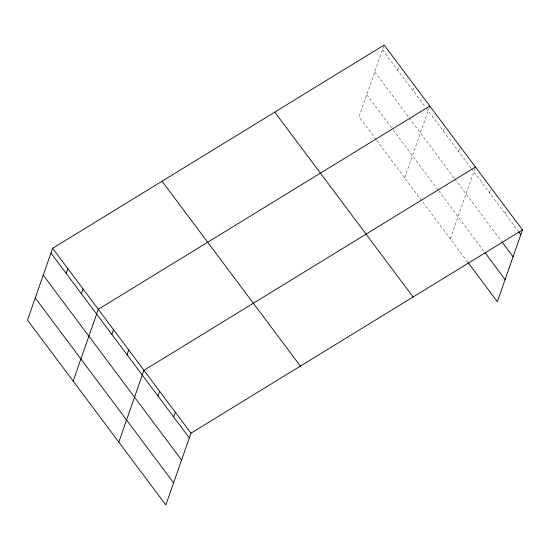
<?xml version="1.0" encoding="UTF-8"?>
<svg xmlns="http://www.w3.org/2000/svg" width="550" height="550" viewBox="0 0 550 550"><rect width="100%" height="100%" fill="white"/><g stroke="black" fill="none" stroke-linecap="round" stroke-linejoin="round"><path stroke-width="0.41" stroke-dasharray="2.75 2.06" d="M383.879 45.829L359.013 116.827L376.262 139.872M397.712 70.118L399.376 65.374M412.926 90.454L414.59 85.711M404.669 177.829L429.811 106.04M443.362 131.12L445.026 126.376M458.583 151.456L460.247 146.713M450.326 238.831L475.461 167.049M489.479 192.741L491.143 187.997M505.161 213.696L506.818 208.952M382.491 49.782L425.611 107.394M426.119 108.075L470.759 167.722M471.268 168.403L518.313 231.268M374.743 71.906L408.732 117.322M409.241 117.996L454.389 178.324M454.891 179.004L501.456 241.223M366.761 94.703L392.631 129.271M393.14 129.944L438.288 190.272M438.797 190.953L484.371 251.852M376.771 140.546L467.521 261.814"/><path stroke-width="0.82" d="M52.642 248.311L27.5 320.1L165.846 504.962L190.988 433.173L522.5 229.9L384.154 45.038L52.642 248.311L190.988 433.173M66.199 273.391L67.856 268.647M81.414 293.728L83.078 288.984M73.157 381.102L98.292 309.32L429.811 106.04M111.849 334.393L113.513 329.649M127.071 354.729L128.728 349.986M118.807 442.111L143.949 370.322L475.461 167.049M157.967 396.021L159.624 391.277M173.642 416.969L175.306 412.225M522.5 229.9L497.358 301.689L468.022 262.488M518.815 231.942L520.836 234.644M501.964 241.904L513.088 256.768M484.88 252.532L505.106 279.565M274.752 112.118L413.098 296.979M162.037 181.232L300.382 366.094M50.978 253.055L189.324 437.917M43.23 275.179L181.576 460.041M35.248 297.976L173.594 482.838"/></g></svg>
